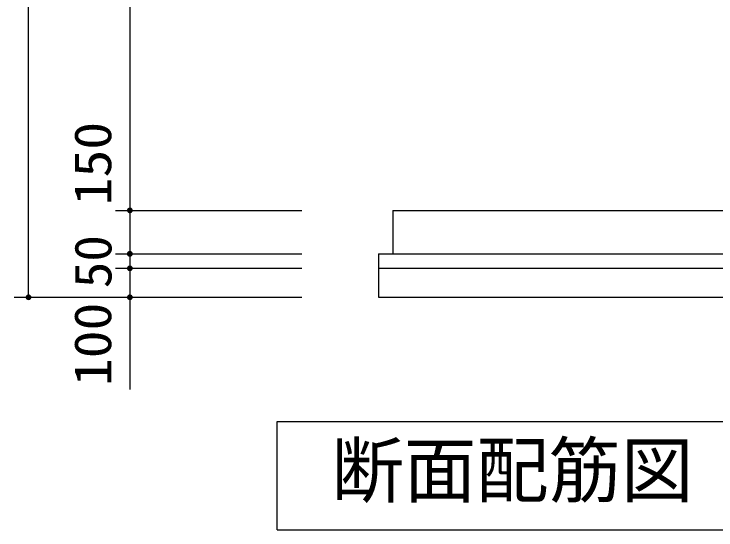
# Model space of a CAD drawing. Units: millimetres, scale not verified. Extents: x -14850 to 14850, y -10500 to 10500.
# Drawn here: x -1929 to 495, y -757 to 1025 of the extents above; entities that cross this region are included whole.
import ezdxf
from ezdxf.enums import TextEntityAlignment as Align

# ---------------------------------------------------------------- set-up
doc = ezdxf.new("R2010")
doc.units = ezdxf.units.MM
doc.header["$LTSCALE"] = 50
for name, color, linetype, lineweight in [('0-3_製作', 5, 'Continuous', 25), ('0-5_機器', 3, 'Continuous', 25), ('0-7_水管', 3, 'Continuous', 25)]:
    doc.layers.add(name, color=color, linetype=linetype, lineweight=lineweight)
doc.styles.add('ＭＳ ゴシック', font='')
doc.styles.get('ＭＳ ゴシック').set_extended_font_data('MS Gothic')

msp = doc.modelspace()

# ---------------------------------------------------------------- linework, layer by layer
at = {"layer": '0-3_製作', "color": 2}
for p, q in [((-1879.08, 46.56), (-1879.08, 2626.56)), ((-1529.08, 2506.56), (-1529.08, 346.56)), ((-1579.08, 346.56), (-935.35, 346.56)), ((-1529.08, 346.56), (-1529.08, 196.56)), ((-1579.08, 196.56), (-935.35, 196.56)), ((-1529.08, 196.56), (-1529.08, 146.56)), ((-1579.08, 146.56), (-935.35, 146.56)), ((-1529.08, 146.56), (-1529.08, 46.56)), ((-1929.08, 46.56), (-935.35, 46.56)), ((-1529.08, 46.56), (-1529.08, -271.34))]:
    msp.add_line(p, q, dxfattribs=at)
at = {"layer": '0-3_製作'}
for points in [[(-1537.52, 351.92), (-1539.08, 346.56), (-1538.13, 350.82)], [(-1537.52, 351.92), (-1529.08, 346.56), (-1539.08, 346.56)], [(-1538.13, 350.82), (-1539.08, 346.56), (-1539.06, 347.19)], [(-1529.08, 346.56), (-1539, 345.31), (-1539.08, 346.56)], [(-1538.13, 350.82), (-1539.06, 347.19), (-1538.59, 349.65)], [(-1538.59, 349.65), (-1539.06, 347.19), (-1538.9, 348.43)], [(-1529.08, 346.56), (-1538.77, 344.07), (-1539, 345.31)], [(-1529.08, 346.56), (-1538.38, 342.88), (-1538.77, 344.07)], [(-1529.08, 346.56), (-1537.84, 341.74), (-1538.38, 342.88)], [(-1529.08, 346.56), (-1537.17, 340.68), (-1537.84, 341.74)], [(-1536.79, 352.93), (-1529.08, 346.56), (-1537.52, 351.92)], [(-1529.08, 346.56), (-1536.37, 339.71), (-1537.17, 340.68)], [(-1535.93, 353.85), (-1529.08, 346.56), (-1536.79, 352.93)], [(-1529.08, 346.56), (-1535.45, 338.85), (-1536.37, 339.71)], [(-1534.96, 354.65), (-1529.08, 346.56), (-1535.93, 353.85)], [(-1529.08, 346.56), (-1534.44, 338.12), (-1535.45, 338.85)], [(-1533.9, 355.32), (-1529.08, 346.56), (-1534.96, 354.65)], [(-1529.08, 346.56), (-1533.34, 337.51), (-1534.44, 338.12)], [(-1532.76, 355.86), (-1529.08, 346.56), (-1533.9, 355.32)], [(-1529.08, 346.56), (-1532.17, 337.05), (-1533.34, 337.51)], [(-1531.57, 356.25), (-1529.08, 346.56), (-1532.76, 355.86)], [(-1529.08, 346.56), (-1530.95, 336.74), (-1532.17, 337.05)], [(-1530.33, 356.48), (-1529.08, 346.56), (-1531.57, 356.25)], [(-1529.08, 336.56), (-1530.95, 336.74), (-1529.08, 346.56)], [(-1529.08, 356.56), (-1529.08, 346.56), (-1530.33, 356.48)], [(-1528.45, 356.54), (-1529.08, 346.56), (-1529.08, 356.56)], [(-1527.21, 356.38), (-1529.08, 346.56), (-1528.45, 356.54)], [(-1525.99, 356.07), (-1529.08, 346.56), (-1527.21, 356.38)], [(-1525.99, 356.07), (-1519.08, 346.56), (-1529.08, 346.56)], [(-1519.08, 346.56), (-1529.08, 336.56), (-1529.08, 346.56)], [(-1519.08, 346.56), (-1527.83, 336.64), (-1529.08, 336.56)], [(-1519.08, 346.56), (-1526.59, 336.87), (-1527.83, 336.64)], [(-1519.08, 346.56), (-1525.4, 337.26), (-1526.59, 336.87)], [(-1524.82, 355.61), (-1519.08, 346.56), (-1525.99, 356.07)], [(-1519.08, 346.56), (-1524.26, 337.8), (-1525.4, 337.26)], [(-1523.72, 355), (-1519.08, 346.56), (-1524.82, 355.61)], [(-1519.08, 346.56), (-1523.2, 338.47), (-1524.26, 337.8)], [(-1522.71, 354.27), (-1519.08, 346.56), (-1523.72, 355)], [(-1519.08, 346.56), (-1522.23, 339.27), (-1523.2, 338.47)], [(-1521.79, 353.41), (-1519.08, 346.56), (-1522.71, 354.27)], [(-1519.08, 346.56), (-1521.38, 340.19), (-1522.23, 339.27)], [(-1520.99, 352.44), (-1519.08, 346.56), (-1521.79, 353.41)], [(-1519.08, 346.56), (-1520.64, 341.2), (-1521.38, 340.19)], [(-1520.32, 351.38), (-1519.08, 346.56), (-1520.99, 352.44)], [(-1519.08, 346.56), (-1520.03, 342.3), (-1520.64, 341.2)], [(-1519.78, 350.24), (-1519.08, 346.56), (-1520.32, 351.38)], [(-1519.1, 345.93), (-1520.03, 342.3), (-1519.08, 346.56)], [(-1519.1, 345.93), (-1519.57, 343.47), (-1520.03, 342.3)], [(-1519.39, 349.05), (-1519.08, 346.56), (-1519.78, 350.24)], [(-1519.26, 344.69), (-1519.57, 343.47), (-1519.1, 345.93)], [(-1519.16, 347.81), (-1519.08, 346.56), (-1519.39, 349.05)], [(-1529.08, 336.56), (-1529.71, 336.58), (-1530.95, 336.74)], [(-1538.59, 199.65), (-1539.08, 196.56), (-1539.06, 197.19)], [(-1538.59, 199.65), (-1529.08, 196.56), (-1539.08, 196.56)], [(-1529.08, 196.56), (-1539, 195.31), (-1539.08, 196.56)], [(-1538.59, 199.65), (-1539.06, 197.19), (-1538.9, 198.43)], [(-1529.08, 196.56), (-1538.77, 194.07), (-1539, 195.31)], [(-1529.08, 196.56), (-1538.38, 192.88), (-1538.77, 194.07)], [(-1538.13, 200.82), (-1529.08, 196.56), (-1538.59, 199.65)], [(-1529.08, 196.56), (-1537.84, 191.74), (-1538.38, 192.88)], [(-1537.52, 201.92), (-1529.08, 196.56), (-1538.13, 200.82)], [(-1529.08, 196.56), (-1537.17, 190.68), (-1537.84, 191.74)], [(-1536.79, 202.93), (-1529.08, 196.56), (-1537.52, 201.92)], [(-1529.08, 196.56), (-1536.37, 189.71), (-1537.17, 190.68)], [(-1535.93, 203.85), (-1529.08, 196.56), (-1536.79, 202.93)], [(-1529.08, 196.56), (-1535.45, 188.86), (-1536.37, 189.71)], [(-1534.96, 204.65), (-1529.08, 196.56), (-1535.93, 203.85)], [(-1529.08, 196.56), (-1534.44, 188.12), (-1535.45, 188.86)], [(-1533.9, 205.32), (-1529.08, 196.56), (-1534.96, 204.65)], [(-1529.08, 196.56), (-1533.34, 187.51), (-1534.44, 188.12)], [(-1532.76, 205.86), (-1529.08, 196.56), (-1533.9, 205.32)], [(-1529.08, 196.56), (-1532.17, 187.05), (-1533.34, 187.51)], [(-1531.57, 206.25), (-1529.08, 196.56), (-1532.76, 205.86)], [(-1529.08, 196.56), (-1530.95, 186.74), (-1532.17, 187.05)], [(-1530.33, 206.48), (-1529.08, 196.56), (-1531.57, 206.25)], [(-1529.08, 196.56), (-1529.71, 186.58), (-1530.95, 186.74)], [(-1529.08, 206.56), (-1529.08, 196.56), (-1530.33, 206.48)], [(-1529.08, 186.56), (-1529.71, 186.58), (-1529.08, 196.56)], [(-1528.45, 206.54), (-1529.08, 196.56), (-1529.08, 206.56)], [(-1527.21, 206.38), (-1529.08, 196.56), (-1528.45, 206.54)], [(-1527.21, 206.38), (-1519.08, 196.56), (-1529.08, 196.56)], [(-1519.08, 196.56), (-1529.08, 186.56), (-1529.08, 196.56)], [(-1519.08, 196.56), (-1527.83, 186.64), (-1529.08, 186.56)], [(-1519.08, 196.56), (-1526.59, 186.87), (-1527.83, 186.64)], [(-1525.99, 206.07), (-1519.08, 196.56), (-1527.21, 206.38)], [(-1519.08, 196.56), (-1525.4, 187.26), (-1526.59, 186.87)], [(-1524.82, 205.61), (-1519.08, 196.56), (-1525.99, 206.07)], [(-1519.08, 196.56), (-1524.26, 187.8), (-1525.4, 187.26)], [(-1523.72, 205), (-1519.08, 196.56), (-1524.82, 205.61)], [(-1519.08, 196.56), (-1523.2, 188.47), (-1524.26, 187.8)], [(-1522.71, 204.27), (-1519.08, 196.56), (-1523.72, 205)], [(-1519.08, 196.56), (-1522.23, 189.27), (-1523.2, 188.47)], [(-1521.79, 203.41), (-1519.08, 196.56), (-1522.71, 204.27)], [(-1519.08, 196.56), (-1521.38, 190.19), (-1522.23, 189.27)], [(-1520.99, 202.44), (-1519.08, 196.56), (-1521.79, 203.41)], [(-1519.08, 196.56), (-1520.64, 191.2), (-1521.38, 190.19)], [(-1520.32, 201.38), (-1519.08, 196.56), (-1520.99, 202.44)], [(-1519.08, 196.56), (-1520.03, 192.3), (-1520.64, 191.2)], [(-1519.78, 200.24), (-1519.08, 196.56), (-1520.32, 201.38)], [(-1519.08, 196.56), (-1519.57, 193.47), (-1520.03, 192.3)], [(-1519.39, 199.05), (-1519.08, 196.56), (-1519.78, 200.24)], [(-1519.08, 196.56), (-1519.26, 194.69), (-1519.57, 193.47)], [(-1519.16, 197.81), (-1519.08, 196.56), (-1519.39, 199.05)], [(-1519.1, 195.93), (-1519.26, 194.69), (-1519.08, 196.56)], [(-1538.59, 149.65), (-1539.08, 146.56), (-1538.9, 148.43)], [(-1538.59, 149.65), (-1529.08, 146.56), (-1539.08, 146.56)], [(-1538.9, 148.43), (-1539.08, 146.56), (-1539.06, 147.19)], [(-1529.08, 146.56), (-1539, 145.31), (-1539.08, 146.56)], [(-1529.08, 146.56), (-1538.77, 144.07), (-1539, 145.31)], [(-1529.08, 146.56), (-1538.38, 142.88), (-1538.77, 144.07)], [(-1538.13, 150.82), (-1529.08, 146.56), (-1538.59, 149.65)], [(-1529.08, 146.56), (-1537.84, 141.74), (-1538.38, 142.88)], [(-1537.52, 151.92), (-1529.08, 146.56), (-1538.13, 150.82)], [(-1529.08, 146.56), (-1537.17, 140.68), (-1537.84, 141.74)], [(-1536.79, 152.93), (-1529.08, 146.56), (-1537.52, 151.92)], [(-1529.08, 146.56), (-1536.37, 139.71), (-1537.17, 140.68)], [(-1535.93, 153.85), (-1529.08, 146.56), (-1536.79, 152.93)], [(-1529.08, 146.56), (-1535.45, 138.86), (-1536.37, 139.71)], [(-1534.96, 154.65), (-1529.08, 146.56), (-1535.93, 153.85)], [(-1529.08, 146.56), (-1534.44, 138.12), (-1535.45, 138.86)], [(-1533.9, 155.32), (-1529.08, 146.56), (-1534.96, 154.65)], [(-1529.08, 146.56), (-1533.34, 137.51), (-1534.44, 138.12)], [(-1532.76, 155.86), (-1529.08, 146.56), (-1533.9, 155.32)], [(-1529.08, 146.56), (-1532.17, 137.05), (-1533.34, 137.51)], [(-1531.57, 156.25), (-1529.08, 146.56), (-1532.76, 155.86)], [(-1529.08, 146.56), (-1530.95, 136.74), (-1532.17, 137.05)], [(-1530.33, 156.48), (-1529.08, 146.56), (-1531.57, 156.25)], [(-1529.08, 146.56), (-1529.71, 136.58), (-1530.95, 136.74)], [(-1529.08, 156.56), (-1529.08, 146.56), (-1530.33, 156.48)], [(-1529.08, 136.56), (-1529.71, 136.58), (-1529.08, 146.56)], [(-1528.45, 156.54), (-1529.08, 146.56), (-1529.08, 156.56)], [(-1527.21, 156.38), (-1529.08, 146.56), (-1528.45, 156.54)], [(-1527.21, 156.38), (-1519.08, 146.56), (-1529.08, 146.56)], [(-1519.08, 146.56), (-1529.08, 136.56), (-1529.08, 146.56)], [(-1519.08, 146.56), (-1527.83, 136.64), (-1529.08, 136.56)], [(-1519.08, 146.56), (-1526.59, 136.87), (-1527.83, 136.64)], [(-1525.99, 156.07), (-1519.08, 146.56), (-1527.21, 156.38)], [(-1519.08, 146.56), (-1525.4, 137.26), (-1526.59, 136.87)], [(-1524.82, 155.61), (-1519.08, 146.56), (-1525.99, 156.07)], [(-1519.08, 146.56), (-1524.26, 137.8), (-1525.4, 137.26)], [(-1523.72, 155), (-1519.08, 146.56), (-1524.82, 155.61)], [(-1519.08, 146.56), (-1523.2, 138.47), (-1524.26, 137.8)], [(-1522.71, 154.27), (-1519.08, 146.56), (-1523.72, 155)], [(-1519.08, 146.56), (-1522.23, 139.27), (-1523.2, 138.47)], [(-1521.79, 153.41), (-1519.08, 146.56), (-1522.71, 154.27)], [(-1519.08, 146.56), (-1521.38, 140.19), (-1522.23, 139.27)], [(-1520.99, 152.44), (-1519.08, 146.56), (-1521.79, 153.41)], [(-1519.08, 146.56), (-1520.64, 141.2), (-1521.38, 140.19)], [(-1520.32, 151.38), (-1519.08, 146.56), (-1520.99, 152.44)], [(-1519.08, 146.56), (-1520.03, 142.3), (-1520.64, 141.2)], [(-1519.78, 150.24), (-1519.08, 146.56), (-1520.32, 151.38)], [(-1519.08, 146.56), (-1519.57, 143.47), (-1520.03, 142.3)], [(-1519.39, 149.05), (-1519.08, 146.56), (-1519.78, 150.24)], [(-1519.08, 146.56), (-1519.26, 144.69), (-1519.57, 143.47)], [(-1519.16, 147.81), (-1519.08, 146.56), (-1519.39, 149.05)], [(-1519.1, 145.93), (-1519.26, 144.69), (-1519.08, 146.56)], [(-1888.59, 49.65), (-1879.08, 46.56), (-1888.9, 48.43)], [(-1888.13, 50.82), (-1879.08, 46.56), (-1888.59, 49.65)], [(-1887.52, 51.92), (-1879.08, 46.56), (-1888.13, 50.82)], [(-1886.79, 52.93), (-1879.08, 46.56), (-1887.52, 51.92)], [(-1885.93, 53.85), (-1879.08, 46.56), (-1886.79, 52.93)], [(-1884.96, 54.65), (-1879.08, 46.56), (-1885.93, 53.85)], [(-1883.9, 55.32), (-1879.08, 46.56), (-1884.96, 54.65)], [(-1882.76, 55.86), (-1879.08, 46.56), (-1883.9, 55.32)], [(-1881.57, 56.25), (-1879.08, 46.56), (-1882.76, 55.86)], [(-1880.33, 56.48), (-1879.08, 46.56), (-1881.57, 56.25)], [(-1879.08, 56.56), (-1879.08, 46.56), (-1880.33, 56.48)], [(-1878.45, 56.54), (-1879.08, 46.56), (-1879.08, 56.56)], [(-1878.45, 56.54), (-1869.08, 46.56), (-1879.08, 46.56)], [(-1877.21, 56.38), (-1869.08, 46.56), (-1878.45, 56.54)], [(-1875.99, 56.07), (-1869.08, 46.56), (-1877.21, 56.38)], [(-1874.82, 55.61), (-1869.08, 46.56), (-1875.99, 56.07)], [(-1873.72, 55), (-1869.08, 46.56), (-1874.82, 55.61)], [(-1872.71, 54.27), (-1869.08, 46.56), (-1873.72, 55)], [(-1871.79, 53.41), (-1869.08, 46.56), (-1872.71, 54.27)], [(-1870.99, 52.44), (-1869.08, 46.56), (-1871.79, 53.41)], [(-1870.32, 51.38), (-1869.08, 46.56), (-1870.99, 52.44)], [(-1869.78, 50.24), (-1869.08, 46.56), (-1870.32, 51.38)], [(-1869.39, 49.05), (-1869.08, 46.56), (-1869.78, 50.24)], [(-1869.16, 47.81), (-1869.08, 46.56), (-1869.39, 49.05)], [(-1538.59, 49.65), (-1529.08, 46.56), (-1538.9, 48.43)], [(-1538.13, 50.82), (-1529.08, 46.56), (-1538.59, 49.65)], [(-1537.52, 51.92), (-1529.08, 46.56), (-1538.13, 50.82)], [(-1536.79, 52.93), (-1529.08, 46.56), (-1537.52, 51.92)], [(-1535.93, 53.85), (-1529.08, 46.56), (-1536.79, 52.93)], [(-1534.96, 54.65), (-1529.08, 46.56), (-1535.93, 53.85)], [(-1533.9, 55.32), (-1529.08, 46.56), (-1534.96, 54.65)], [(-1532.76, 55.86), (-1529.08, 46.56), (-1533.9, 55.32)], [(-1531.57, 56.25), (-1529.08, 46.56), (-1532.76, 55.86)], [(-1530.33, 56.48), (-1529.08, 46.56), (-1531.57, 56.25)], [(-1529.08, 56.56), (-1529.08, 46.56), (-1530.33, 56.48)], [(-1528.45, 56.54), (-1529.08, 46.56), (-1529.08, 56.56)], [(-1528.45, 56.54), (-1519.08, 46.56), (-1529.08, 46.56)], [(-1527.21, 56.38), (-1519.08, 46.56), (-1528.45, 56.54)], [(-1525.99, 56.07), (-1519.08, 46.56), (-1527.21, 56.38)], [(-1524.82, 55.61), (-1519.08, 46.56), (-1525.99, 56.07)], [(-1523.72, 55), (-1519.08, 46.56), (-1524.82, 55.61)], [(-1522.71, 54.27), (-1519.08, 46.56), (-1523.72, 55)], [(-1521.79, 53.41), (-1519.08, 46.56), (-1522.71, 54.27)], [(-1520.99, 52.44), (-1519.08, 46.56), (-1521.79, 53.41)], [(-1520.32, 51.38), (-1519.08, 46.56), (-1520.99, 52.44)], [(-1519.78, 50.24), (-1519.08, 46.56), (-1520.32, 51.38)], [(-1519.39, 49.05), (-1519.08, 46.56), (-1519.78, 50.24)], [(-1519.16, 47.81), (-1519.08, 46.56), (-1519.39, 49.05)], [(-1889.06, 47.19), (-1879.08, 46.56), (-1889.08, 46.56)], [(-1879.08, 46.56), (-1889, 45.31), (-1889.08, 46.56)], [(-1888.9, 48.43), (-1879.08, 46.56), (-1889.06, 47.19)], [(-1879.08, 46.56), (-1888.77, 44.07), (-1889, 45.31)], [(-1879.08, 46.56), (-1888.38, 42.88), (-1888.77, 44.07)], [(-1879.08, 46.56), (-1887.84, 41.74), (-1888.38, 42.88)], [(-1879.08, 46.56), (-1887.17, 40.68), (-1887.84, 41.74)], [(-1879.08, 46.56), (-1886.37, 39.71), (-1887.17, 40.68)], [(-1879.08, 46.56), (-1885.45, 38.85), (-1886.37, 39.71)], [(-1879.08, 46.56), (-1884.44, 38.12), (-1885.45, 38.85)], [(-1879.08, 46.56), (-1883.34, 37.51), (-1884.44, 38.12)], [(-1879.08, 46.56), (-1882.17, 37.05), (-1883.34, 37.51)], [(-1879.08, 46.56), (-1880.95, 36.74), (-1882.17, 37.05)], [(-1879.08, 46.56), (-1879.71, 36.58), (-1880.95, 36.74)], [(-1879.08, 46.56), (-1879.08, 36.56), (-1879.71, 36.58)], [(-1869.08, 46.56), (-1879.08, 36.56), (-1879.08, 46.56)], [(-1869.08, 46.56), (-1877.83, 36.64), (-1879.08, 36.56)], [(-1869.08, 46.56), (-1876.59, 36.87), (-1877.83, 36.64)], [(-1869.08, 46.56), (-1875.4, 37.26), (-1876.59, 36.87)], [(-1869.08, 46.56), (-1874.26, 37.8), (-1875.4, 37.26)], [(-1869.08, 46.56), (-1873.2, 38.47), (-1874.26, 37.8)], [(-1869.08, 46.56), (-1872.23, 39.27), (-1873.2, 38.47)], [(-1869.08, 46.56), (-1871.38, 40.19), (-1872.23, 39.27)], [(-1869.08, 46.56), (-1870.64, 41.2), (-1871.38, 40.19)], [(-1869.08, 46.56), (-1870.03, 42.3), (-1870.64, 41.2)], [(-1869.08, 46.56), (-1869.57, 43.47), (-1870.03, 42.3)], [(-1869.08, 46.56), (-1869.26, 44.69), (-1869.57, 43.47)], [(-1869.08, 46.56), (-1869.1, 45.93), (-1869.26, 44.69)], [(-1539.06, 47.19), (-1529.08, 46.56), (-1539.08, 46.56)], [(-1529.08, 46.56), (-1539, 45.31), (-1539.08, 46.56)], [(-1538.9, 48.43), (-1529.08, 46.56), (-1539.06, 47.19)], [(-1529.08, 46.56), (-1538.77, 44.07), (-1539, 45.31)], [(-1529.08, 46.56), (-1538.38, 42.88), (-1538.77, 44.07)], [(-1529.08, 46.56), (-1537.84, 41.74), (-1538.38, 42.88)], [(-1529.08, 46.56), (-1537.17, 40.68), (-1537.84, 41.74)], [(-1529.08, 46.56), (-1536.37, 39.71), (-1537.17, 40.68)], [(-1529.08, 46.56), (-1535.45, 38.85), (-1536.37, 39.71)], [(-1529.08, 46.56), (-1534.44, 38.12), (-1535.45, 38.85)], [(-1529.08, 46.56), (-1533.34, 37.51), (-1534.44, 38.12)], [(-1529.08, 46.56), (-1532.17, 37.05), (-1533.34, 37.51)], [(-1529.08, 46.56), (-1530.95, 36.74), (-1532.17, 37.05)], [(-1529.08, 46.56), (-1529.71, 36.58), (-1530.95, 36.74)], [(-1529.08, 46.56), (-1529.08, 36.56), (-1529.71, 36.58)], [(-1519.08, 46.56), (-1529.08, 36.56), (-1529.08, 46.56)], [(-1519.08, 46.56), (-1527.83, 36.64), (-1529.08, 36.56)], [(-1519.08, 46.56), (-1526.59, 36.87), (-1527.83, 36.64)], [(-1519.08, 46.56), (-1525.4, 37.26), (-1526.59, 36.87)], [(-1519.08, 46.56), (-1524.26, 37.8), (-1525.4, 37.26)], [(-1519.08, 46.56), (-1523.2, 38.47), (-1524.26, 37.8)], [(-1519.08, 46.56), (-1522.23, 39.27), (-1523.2, 38.47)], [(-1519.08, 46.56), (-1521.38, 40.19), (-1522.23, 39.27)], [(-1519.08, 46.56), (-1520.64, 41.2), (-1521.38, 40.19)], [(-1519.08, 46.56), (-1520.03, 42.3), (-1520.64, 41.2)], [(-1519.08, 46.56), (-1519.57, 43.47), (-1520.03, 42.3)], [(-1519.08, 46.56), (-1519.26, 44.69), (-1519.57, 43.47)], [(-1519.08, 46.56), (-1519.1, 45.93), (-1519.26, 44.69)]]:
    msp.add_solid(points, dxfattribs=at)
at = {"layer": '0-5_機器', "color": 2}
for p, q in [((-620.36, 346.56), (-620.36, 196.56)), ((-620.36, 346.56), (1779.64, 346.56)), ((-670.36, 196.56), (1829.64, 196.56)), ((-670.36, 196.56), (-670.36, 46.56)), ((-670.36, 146.56), (1829.64, 146.56)), ((-670.36, 46.56), (1829.64, 46.56))]:
    msp.add_line(p, q, dxfattribs=at)
at = {"layer": '0-7_水管'}
for p, q in [((-1020.36, -381.93), (2179.64, -381.93)), ((-1020.36, -756.93), (-1020.36, -381.93)), ((-1020.36, -756.93), (2179.64, -756.93))]:
    msp.add_line(p, q, dxfattribs=at)

# ---------------------------------------------------------------- texts
at = {"layer": '0-3_製作', "color": 4, "style": 'ＭＳ ゴシック'}
for s, width, p in [('150', 1.1, (-1554.91, 364.07)), ('50', 1.05, (-1554.08, 77.81)), ('100', 1.1, (-1555.06, -260.11))]:
    msp.add_text(s, height=128.4, rotation=90, dxfattribs=dict(at, width=width)).set_placement(p, align=Align.BOTTOM_LEFT)
at = {"layer": '0-7_水管', "color": 4, "style": 'ＭＳ ゴシック'}
msp.add_text('断面配筋図', height=183.3, dxfattribs=at).set_placement((-832.91, -697.11), align=Align.BOTTOM_LEFT)

doc.saveas('drawing.dxf')
